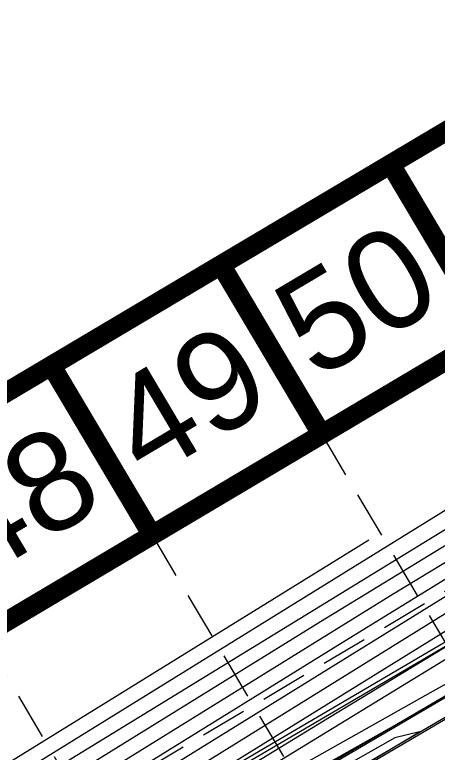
# Model space of a CAD drawing. Header units: inches. Extents: x 2527773 to 2531821, y 6906669 to 6910268.
# Drawn here: x 2530022.9 to 2530137.6, y 6909749.3 to 6909949.5 of the extents above; entities that cross this region are included whole.
import ezdxf
from ezdxf.enums import TextEntityAlignment as Align

# ---------------------------------------------------------------- set-up
doc = ezdxf.new("R2010")
doc.units = ezdxf.units.IN
doc.header["$MEASUREMENT"] = 0
doc.linetypes.add('HIDDEN', pattern=[0.009525, 0.00635, -0.003175])
for name, color, linetype, lineweight in [('50-Stm Txt', 253, 'Continuous', 13), ('57-Hatch2', 253, 'Continuous', 13), ('CE-SITE-25128 - a-paving', 251, 'Continuous', 0), ('Level 13', 7, 'Continuous', 0)]:
    doc.layers.add(name, color=color, linetype=linetype, lineweight=lineweight)
doc.layers.add('BASE', color=7, linetype='Continuous')
doc.layers.add('GRID', color=254, linetype='HIDDEN')
doc.styles.get("Standard").update_dxf_attribs({"font": 'ARIAL.TTF'})

msp = doc.modelspace()

# ---------------------------------------------------------------- linework, layer by layer
at = {"color": 35, "lineweight": 0}
for p, q in [((2530034.23, 6909745.09), (2530253.71, 6909879.64)), ((2530105.97, 6909784.8), (2530255.84, 6909876.26)), ((2530125.71, 6909792.25), (2530219.76, 6909849.83)), ((2530249.61, 6909844.48), (2530108.41, 6909758.76)), ((2529890.45, 6909660.8), (2530176.76, 6909837.93)), ((2530184.85, 6909824.12), (2530112.58, 6909779.43)), ((2530042.77, 6909722.19), (2530190.92, 6909813.77)), ((2529959.3, 6909708.12), (2530119.1, 6909806.97)), ((2530042.32, 6909731.29), (2530157.5, 6909802.58)), ((2530182.25, 6909800.34), (2530049.4, 6909719.21)), ((2530130.04, 6909762.26), (2530189.38, 6909795.63)), ((2530038.27, 6909738.19), (2530125.71, 6909792.25)), ((2530044.34, 6909727.84), (2530139.78, 6909786.91)), ((2530033.69, 6909740.11), (2530105.97, 6909784.8)), ((2530112.58, 6909779.43), (2530040.3, 6909734.74)), ((2530033.78, 6909704.69), (2530147.8, 6909768.81)), ((2530050.41, 6909717.49), (2530130.04, 6909762.26)), ((2530108.41, 6909758.76), (2529950.06, 6909662.06)), ((2530061.22, 6909712.23), (2530132.86, 6909754.81)), ((2530132.86, 6909754.81), (2530126.09, 6909753.16)), ((2530126.09, 6909753.16), (2530009.19, 6909687.42))]:
    msp.add_line(p, q, dxfattribs=at)
at = {"layer": '50-Stm Txt', "linetype": 'Continuous', "lineweight": 0, "ltscale": 200}
msp.add_line((2528996.21, 6909094.24), (2530436.74, 6909938.75), dxfattribs=at)
at = {"layer": '57-Hatch2', "linetype": 'Continuous', "lineweight": 0, "flags": 128}
msp.add_lwpolyline([(2530034.22, 6909702.2), (2530028.15, 6909712.55), (2530278.33, 6909859.22), (2530284.4, 6909848.86)], close=True, dxfattribs=at)
at = {"layer": 'BASE', "const_width": 5.36}
for points in [[(2528870.47, 6906672.72), (2531817.24, 6908422.65), (2530723.54, 6910264.38), (2527776.77, 6908514.46)], [(2528889.08, 6906746.04), (2531744.04, 6908441.33), (2530704.89, 6910191.06), (2527850.59, 6908496.12)]]:
    msp.add_lwpolyline(points, close=True, dxfattribs=at)
for points in [[(2530152.32, 6909862.88), (2530124.98, 6909908.93)], [(2530106.27, 6909835.54), (2530078.93, 6909881.59)], [(2530060.23, 6909808.2), (2530032.89, 6909854.24)]]:
    msp.add_lwpolyline(points, dxfattribs=at)
at = {"layer": 'CE-SITE-25128 - a-paving', "lineweight": 0, "ltscale": 0.273403}
for p, q in [((2528248.91, 6908650.35), (2530297.74, 6909851.47)), ((2528249.16, 6908649.92), (2530297.99, 6909851.04))]:
    msp.add_line(p, q, dxfattribs=at)
at = {"layer": 'GRID', "color": 252, "linetype": 'HIDDEN', "lineweight": 0, "ltscale": 2000}
for p, q in [((2527879.28, 6908450.57), (2530733.97, 6910145.81)), ((2530106.27, 6909835.54), (2531063.39, 6908223.82)), ((2530060.23, 6909808.2), (2531017.34, 6908196.48)), ((2530014.19, 6909780.86), (2530971.3, 6908169.14))]:
    msp.add_line(p, q, dxfattribs=at)
at = {"layer": 'Level 13', "color": 7, "linetype": 'Continuous', "lineweight": 0}
msp.add_line((2530282.08, 6909862.57), (2528239.97, 6908665.39), dxfattribs=at)

# ---------------------------------------------------------------- texts
at = {"layer": 'BASE'}
for s, p in [('50', (2530115.63, 6909872.24)), ('49', (2530069.58, 6909844.89)), ('48', (2530023.54, 6909817.55))]:
    msp.add_text(s, height=26.775, rotation=30.7037, dxfattribs=at).set_placement(p, align=Align.MIDDLE_CENTER)

doc.saveas('drawing.dxf')
